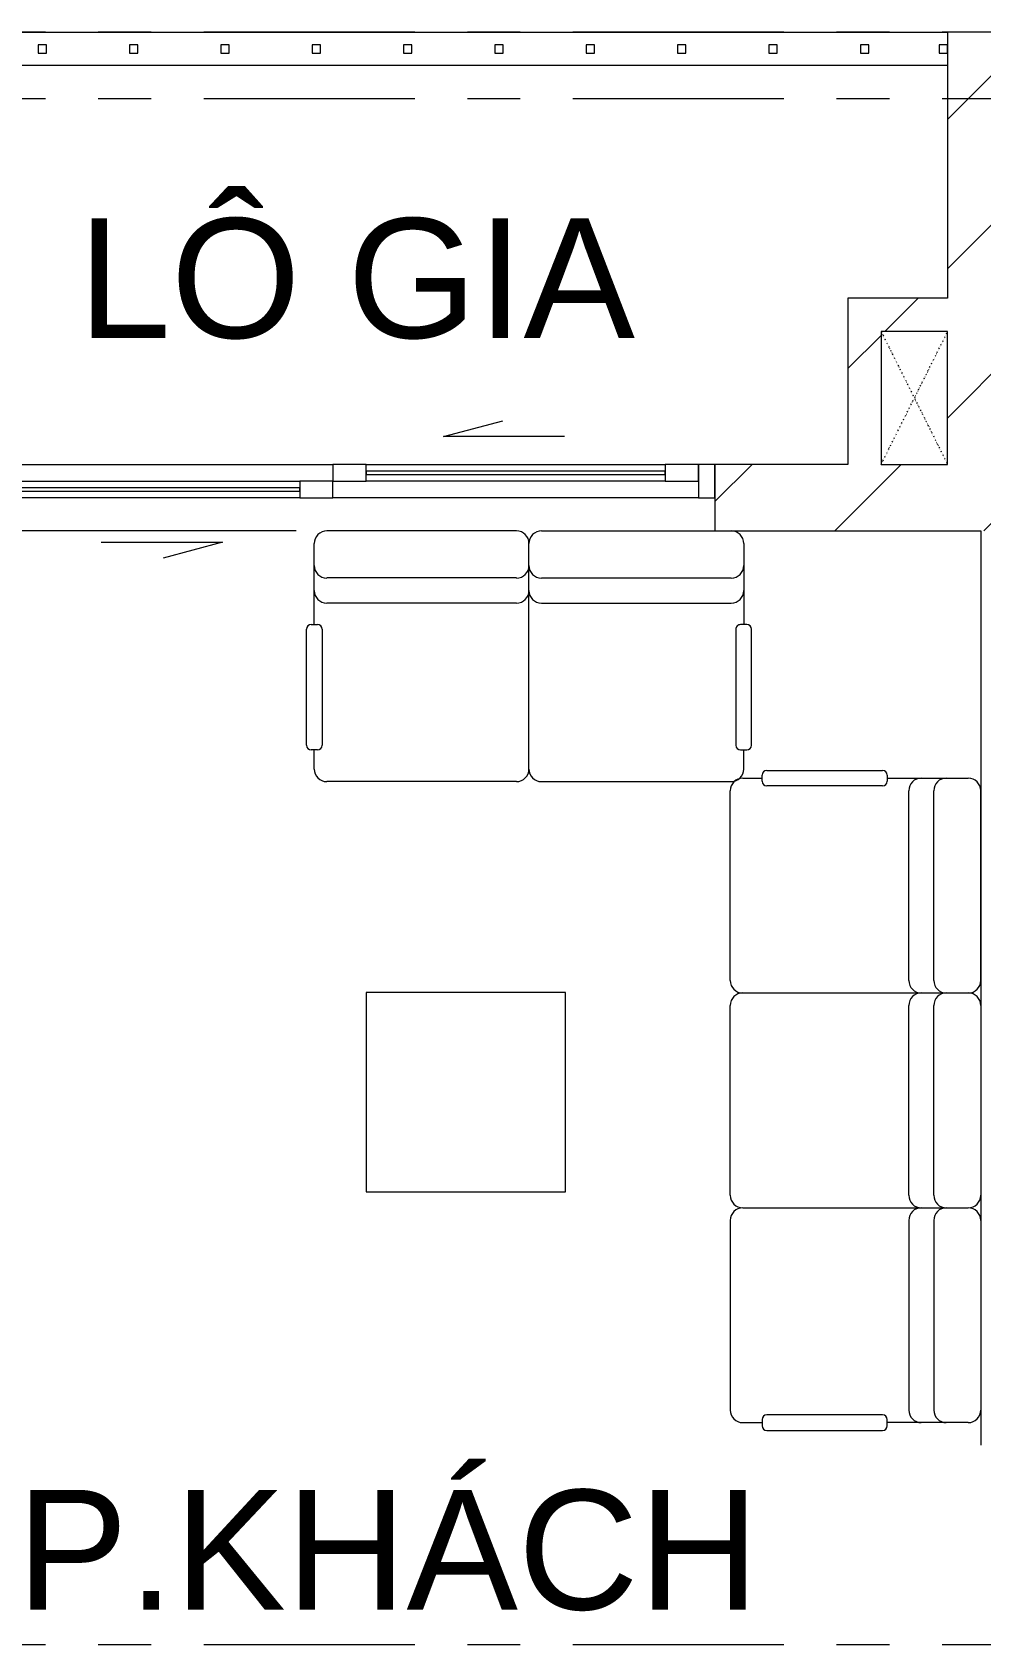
# Model space of a CAD drawing. Header units: millimetres. Extents: x -20144 to 117583, y -11426 to 48263.
# Drawn here: x 10845 to 13701, y 37750 to 42600 of the extents above; entities that cross this region are included whole.
import ezdxf

# ---------------------------------------------------------------- set-up
doc = ezdxf.new("R2010")
doc.units = ezdxf.units.MM
doc.linetypes.add('Dash', pattern=[12.35, 3.175, -3.175, 0, -3, 0, -3])
doc.linetypes.add('Grid Line', pattern=[22.225, 12.7, -3.175, 3.175, -3.175])
for name, color, linetype, lineweight in [('A-DETL-GENF', 31, 'Continuous', 5), ('A-DETL-GENF-HDLN', 161, 'Dash', 5), ('CHU', 181, 'Continuous', 5), ('CUA', 31, 'Continuous', 9), ('HATCH-TUONG', 152, 'Continuous', 9), ('NET THAY 2', 55, 'Continuous', 5), ('NET-CAT', 3, 'Continuous', 9), ('NET-THAY', 2, 'Continuous', 15), ('THIET BI', 44, 'Continuous', 5), ('TRUC', 225, 'Continuous', 5)]:
    doc.layers.add(name, color=color, linetype=linetype, lineweight=lineweight)
doc.styles.add('Arial', font='arial.ttf', dxfattribs={"height": 360})
pattern_1 = [(45, (0, 0), (-224.5064, 224.5064), [])]

# ---------------------------------------------------------------- blocks, each defined once
blk = doc.blocks.new('CUA LO GIA _LUA_1 - CUA LO GIA _LUA_ 2300-627827-MẶT BẰNG TẦNG 24')
at = {"layer": 'CUA'}
for p, q in [((332.4, 183.9), (511.1, 231.8)), ((697.4, 183.9), (332.4, 183.9)), ((-1100, 100), (-1150, 100)), ((-1150, 100), (-1150, 0)), ((-1100, 0), (-1100, 100)), ((-1100, 100), (0, 100)), ((100, 100), (0, 100)), ((0, 100), (0, 50)), ((100, 50), (100, 100)), ((100, 100), (1000, 100)), ((1100, 100), (1000, 100)), ((1000, 100), (1000, 50)), ((1100, 50), (1100, 100)), ((1150, 100), (1100, 100)), ((1100, 100), (1100, 0)), ((1150, 0), (1150, 100)), ((-1000, 50), (-1100, 50)), ((-1100, 50), (-1100, 0)), ((-1000, 0), (-1000, 50)), ((-1000, 50), (-100, 50)), ((0, 50), (-100, 50)), ((-100, 50), (-100, 0)), ((0, 0), (0, 50)), ((0, 50), (100, 50)), ((1000, 80), (100, 80)), ((100, 80), (100, 70)), ((100, 70), (1000, 70)), ((1000, 50), (100, 50)), ((1000, 70), (1000, 80)), ((1000, 50), (1100, 50)), ((-1100, 0), (-1000, 0)), ((-100, 30), (-1000, 30)), ((-1000, 30), (-1000, 20)), ((-1000, 20), (-100, 20)), ((-100, 0), (-1000, 0)), ((-100, 20), (-100, 30)), ((-100, 0), (0, 0)), ((-1150, 0), (-1100, 0)), ((1100, 0), (0, 0)), ((1100, 0), (1150, 0)), ((-697.4, -133.9), (-332.4, -133.9)), ((-332.4, -133.9), (-511.1, -181.8))]:
    blk.add_line(p, q, dxfattribs=at)
blk = doc.blocks.new('Railing - 25mm-666288-MẶT BẰNG TẦNG 24')
at = {"layer": 'NET THAY 2'}
for p, q in [((12.5, 12.5), (-12.5, 12.5)), ((-12.5, 12.5), (-12.5, -12.5)), ((12.5, -12.5), (12.5, 12.5)), ((-12.5, -12.5), (12.5, -12.5))]:
    blk.add_line(p, q, dxfattribs=at)
blk = doc.blocks.new('Railing - Railing-696064-MẶT BẰNG TẦNG 24')
at = {"rotation": 90.000000000001}
for p in [(10613.1, 42550), (10875.6, 42550), (11150.6, 42550), (11425.6, 42550), (11700.6, 42550), (11975.6, 42550), (12250.6, 42550), (12525.6, 42550), (12800.6, 42550), (13075.6, 42550), (13350.6, 42550), (13588, 42550)]:
    blk.add_blockref('Railing - 25mm-666288-MẶT BẰNG TẦNG 24', p, dxfattribs=at)
blk = doc.blocks.new('X-SOFA - X-SOFA-626356-MẶT BẰNG TẦNG 24')
at = {"layer": 'THIET BI'}
for p, q in [((-658.4, 959.8), (-658.4, 978.7)), ((-644.3, 992.8), (-295.7, 992.8)), ((-281.5, 978.7), (-281.5, 959.8)), ((-753.8, 360.8), (-753.8, 931.5)), ((-716.2, 969.2), (-658.4, 969.2)), ((-295.7, 945.7), (-644.3, 945.7)), ((-281.5, 969.2), (-103.7, 969.2)), ((-216.7, 360.8), (-216.7, 931.5)), ((-141.3, 360.8), (-141.3, 931.5)), ((-103.7, 969.2), (-37.7, 969.2)), ((0, 360.8), (0, 931.5)), ((-1250, 325), (-1850, 325)), ((-1850, 325), (-1850, -275)), ((-1850, 325), (-1850, -275)), ((-1250, 325), (-1850, 325)), ((-1250, -275), (-1250, 325)), ((-1250, -275), (-1250, 325)), ((-716.2, 323.1), (-103.7, 323.1)), ((-103.7, 323.1), (-37.7, 323.1)), ((-753.8, -285.4), (-753.8, 285.4)), ((-216.7, -285.4), (-216.7, 285.4)), ((-141.3, -285.4), (-141.3, 285.4)), ((0, 285.4), (0, -285.4)), ((-1850, -275), (-1250, -275)), ((-1850, -275), (-1250, -275)), ((-716.2, -323.1), (-37.7, -323.1)), ((-753.8, -360.8), (-753.8, -931.5)), ((-216.7, -360.8), (-216.7, -931.5)), ((-141.3, -360.8), (-141.3, -931.5)), ((0, -360.8), (0, -931.5)), ((-716.2, -969.2), (-658.4, -969.2)), ((-658.4, -959.8), (-658.4, -978.7)), ((-295.7, -945.7), (-644.3, -945.7)), ((-281.5, -978.7), (-281.5, -959.8)), ((-103.7, -969.2), (-281.5, -969.2)), ((-37.7, -969.2), (-103.7, -969.2)), ((-644.3, -992.8), (-295.7, -992.8))]:
    blk.add_line(p, q, dxfattribs=at)
for centre, radius, start, end in [((-644.3, 978.7), 14.1, 90, 180), ((-295.7, 978.7), 14.1, 360, 90), ((-716.2, 931.5), 37.7, 90, 180), ((-644.3, 959.8), 14.1, 180, 270), ((-295.7, 959.8), 14.1, 270, 0), ((-179, 931.5), 37.7, 90, 180), ((-103.7, 931.5), 37.7, 90, 180), ((-37.7, 931.5), 37.7, 360, 90), ((-716.2, 360.8), 37.7, 180, 270), ((-179, 360.8), 37.7, 180, 270), ((-103.7, 360.8), 37.7, 180, 270), ((-37.7, 360.8), 37.7, 270, 0), ((-716.2, 285.4), 37.7, 90, 180), ((-179, 285.4), 37.7, 90, 180), ((-103.7, 285.4), 37.7, 90, 180), ((-37.7, 285.4), 37.7, 360, 90), ((-716.2, -285.4), 37.7, 180, 270), ((-179, -285.4), 37.7, 180, 270), ((-103.7, -285.4), 37.7, 180, 270), ((-37.7, -285.4), 37.7, 270, 0), ((-716.2, -360.8), 37.7, 90, 180), ((-179, -360.8), 37.7, 90, 180), ((-103.7, -360.8), 37.7, 90, 180), ((-37.7, -360.8), 37.7, 360, 90), ((-716.2, -931.5), 37.7, 180, 270), ((-644.3, -959.8), 14.1, 90, 180), ((-295.7, -959.8), 14.1, 360, 90), ((-179, -931.5), 37.7, 180, 270), ((-103.7, -931.5), 37.7, 180, 270), ((-37.7, -931.5), 37.7, 270, 0), ((-644.3, -978.7), 14.1, 180, 270), ((-295.7, -978.7), 14.1, 270, 0)]:
    blk.add_arc(centre, radius, start, end, dxfattribs=at)
blk = doc.blocks.new('X-SOFA - X-SOFA-V24-MẶT BẰNG TẦNG 24')
at = {"layer": 'THIET BI'}
for p, q in [((-716.2, 646.2), (-658.4, 646.2)), ((-658.4, 636.7), (-658.4, 655.6)), ((-644.3, 669.7), (-295.7, 669.7)), ((-281.5, 655.6), (-281.5, 636.7)), ((-281.5, 646.2), (-103.7, 646.2)), ((-103.7, 646.2), (-37.7, 646.2)), ((-753.8, 37.7), (-753.8, 608.5)), ((-295.7, 622.6), (-644.3, 622.6)), ((-216.7, 37.7), (-216.7, 608.5)), ((-141.3, 37.7), (-141.3, 608.5)), ((0, 37.7), (0, 608.5)), ((-716.2, 0), (-103.7, 0)), ((-103.7, 0), (-37.7, 0)), ((-753.8, -37.7), (-753.8, -608.5)), ((-216.7, -37.7), (-216.7, -608.5)), ((-141.3, -37.7), (-141.3, -608.5)), ((0, -37.7), (0, -559.8)), ((-295.7, -622.6), (-644.3, -622.6)), ((-716.2, -646.2), (-658.4, -646.2)), ((-658.4, -636.7), (-658.4, -655.6)), ((-644.3, -669.7), (-295.7, -669.7)), ((-281.5, -655.6), (-281.5, -636.7)), ((-103.7, -646.2), (-281.5, -646.2)), ((-37.7, -646.2), (-103.7, -646.2))]:
    blk.add_line(p, q, dxfattribs=at)
for centre, radius, start, end in [((-716.2, 608.5), 37.7, 90, 180), ((-644.3, 655.6), 14.1, 90, 180), ((-644.3, 636.7), 14.1, 180, 270), ((-295.7, 655.6), 14.1, 0, 90), ((-295.7, 636.7), 14.1, 270, 0), ((-179, 608.5), 37.7, 90, 180), ((-103.7, 608.5), 37.7, 90, 180), ((-37.7, 608.5), 37.7, 360, 90), ((-716.2, 37.7), 37.7, 180, 270), ((-179, 37.7), 37.7, 180, 270), ((-103.7, 37.7), 37.7, 180, 270), ((-37.7, 37.7), 37.7, 270, 0), ((-716.2, -37.7), 37.7, 90, 180), ((-179, -37.7), 37.7, 90, 180), ((-103.7, -37.7), 37.7, 90, 180), ((-37.7, -37.7), 37.7, 360, 90), ((-716.2, -608.5), 37.7, 180, 270), ((-644.3, -636.7), 14.1, 90, 180), ((-295.7, -636.7), 14.1, 360, 90), ((-179, -608.5), 37.7, 180, 270), ((-103.7, -608.5), 37.7, 180, 270), ((-37.7, -608.5), 37.7, 270, 0), ((-644.3, -655.6), 14.1, 180, 270), ((-295.7, -655.6), 14.1, 270, 0)]:
    blk.add_arc(centre, radius, start, end, dxfattribs=at)
blk = doc.blocks.new('Family2 - Family1 2-690398-MẶT BẰNG TẦNG 24')
at = {"layer": 'A-DETL-GENF'}
for p, q in [((200, 400), (0, 400)), ((0, 400), (0, 0)), ((200, 0), (200, 400)), ((0, 0), (200, 0))]:
    blk.add_line(p, q, dxfattribs=at)
at = {"layer": 'A-DETL-GENF-HDLN'}
for p, q in [((0, 400), (200, 0.8)), ((0, 0), (200, 399.2))]:
    blk.add_line(p, q, dxfattribs=at)

msp = doc.modelspace()

# ---------------------------------------------------------------- hatches: boundary and pattern name
at = {"layer": 'HATCH-TUONG', "lineweight": 5}
h = msp.add_hatch(dxfattribs=at)
h.set_pattern_fill('FP_2', color=256, style=0, pattern_type=2)
h.set_pattern_definition(pattern_1)
h.paths.add_polyline_path([(13800.5, 42399.9), (14200.5, 42399.9), (14200.5, 42599.9), (13600.5, 42599.9), (13600.5, 42399.9)], flags=0)
h.paths.add_polyline_path([(16300.5, 42399.9), (16760.4, 42399.9), (16760.4, 42599.9), (16300.5, 42599.9), (16300.5, 42499.9)], flags=0)
h = msp.add_hatch(dxfattribs=at)
h.set_pattern_fill('FP_2', color=256, style=0, pattern_type=2)
h.set_pattern_definition(pattern_1)
h.paths.add_polyline_path([(13600.5, 41099.9), (13800.5, 41099.9), (13800.5, 42399.9), (13600.5, 42399.9), (13600.5, 41299.9)], flags=0)
h = msp.add_hatch(dxfattribs=at)
h.set_pattern_fill('FP_2', color=256, style=0, pattern_type=2)
h.set_pattern_definition(pattern_1)
h.paths.add_polyline_path([(13300.5, 41299.9), (13400.5, 41299.9), (13400.5, 41799.9), (13300.5, 41799.9), (13300.5, 41590.1)], flags=0)
h = msp.add_hatch(dxfattribs=at)
h.set_pattern_fill('FP_2', color=256, style=0, pattern_type=2)
h.set_pattern_definition(pattern_1)
h.paths.add_polyline_path([(13400.5, 41699.9), (13600.5, 41699.9), (13600.5, 41799.9), (13400.5, 41799.9)], flags=0)
h = msp.add_hatch(dxfattribs=at)
h.set_pattern_fill('FP_2', color=256, style=0, pattern_type=2)
h.set_pattern_definition(pattern_1)
h.paths.add_polyline_path([(12900.5, 41099.9), (13600.5, 41099.9), (13600.5, 41299.9), (12900.5, 41299.9)], flags=0)

# ---------------------------------------------------------------- linework, layer by layer
at = {"layer": 'NET-CAT', "lineweight": 15}
for p, q in [((14200.5, 42599.9), (13600.5, 42599.9)), ((13600.5, 42599.9), (13600.5, 42399.9)), ((13600.5, 42399.9), (13600.5, 41799.9)), ((13300.5, 41799.9), (13300.5, 41299.9)), ((13400.5, 41799.9), (13300.5, 41799.9)), ((13600.5, 41799.9), (13400.5, 41799.9)), ((13300.5, 41299.9), (12900.5, 41299.9)), ((12900.5, 41299.9), (12900.5, 41099.9)), ((12900.5, 41099.9), (13600.5, 41099.9)), ((13600.5, 41099.9), (13700.5, 41099.9)), ((13700.5, 41099.9), (13700.5, 38349.9))]:
    msp.add_line(p, q, dxfattribs=at)
at = {"layer": 'NET-THAY', "lineweight": 9}
for p, q in [((10600.6, 42600), (13600.5, 42600)), ((13600.5, 42500), (10600.6, 42500)), ((11639.6, 41099.9), (10790.5, 41099.9))]:
    msp.add_line(p, q, dxfattribs=at)
at = {"layer": 'TRUC', "linetype": 'Grid Line', "ltscale": 50}
for p, q in [((42000.5, 42599.9), (-11036.3, 42599.9)), ((42000.5, 42399.9), (-14407, 42399.9)), ((42000.5, 37749.9), (-12092.4, 37749.9))]:
    msp.add_line(p, q, dxfattribs=at)

# ---------------------------------------------------------------- block references
at = {"lineweight": 9}
for name, p in [('Railing - Railing-696064-MẶT BẰNG TẦNG 24', (0, 0)), ('CUA LO GIA _LUA_1 - CUA LO GIA _LUA_ 2300-627827-MẶT BẰNG TẦNG 24', (11750.5, 41199.9)), ('X-SOFA - X-SOFA-626356-MẶT BẰNG TẦNG 24', (13700.5, 39387.2))]:
    msp.add_blockref(name, p, dxfattribs=at)
at = {"lineweight": 5}
msp.add_blockref('Family2 - Family1 2-690398-MẶT BẰNG TẦNG 24', (13400.5, 41299.9), dxfattribs=at)
at = {"lineweight": 9, "rotation": 90}
msp.add_blockref('X-SOFA - X-SOFA-V24-MẶT BẰNG TẦNG 24', (12340.7, 41099.9), dxfattribs=at)

# ---------------------------------------------------------------- texts
at = {"layer": 'CHU', "color": 7, "char_height": 360, "attachment_point": 3, "line_spacing_factor": 0.936439, "style": 'Arial'}
for s, insert, width in [('\\pt2540.0016,5079.9996,7620.0012,10159.9992,12700.0008,15239.9988,17780.0004,20319.9984,22860,25400.0016,27939.9996,30480.0012,33019.9992,35560.0008,38099.9988,40640.0004,43179.9984,45720,48260.0016,50799.9996,53340.0012,55879.9992,58420.0008,60959.9988,63500.0004,66039.9984,68580,71120.0016,73659.9996,76200.0012,78739.9992,81280.0008;LÔ GIA', (12659.6, 42040.5), 1644.28), ('\\pt2540.0016,5079.9996,7620.0012,10159.9992,12700.0008,15239.9988,17780.0004,20319.9984,22860,25400.0016,27939.9996,30480.0012,33019.9992,35560.0008,38099.9988,40640.0004,43179.9984,45720,48260.0016,50799.9996,53340.0012,55879.9992,58420.0008,60959.9988,63500.0004,66039.9984,68580,71120.0016,73659.9996,76200.0012,78739.9992,81280.0008;P.KHÁCH', (13033.7, 38215.8), 2217.96)]:
    msp.add_mtext(s, dxfattribs=dict(at, insert=insert, width=width))

doc.saveas('drawing.dxf')
